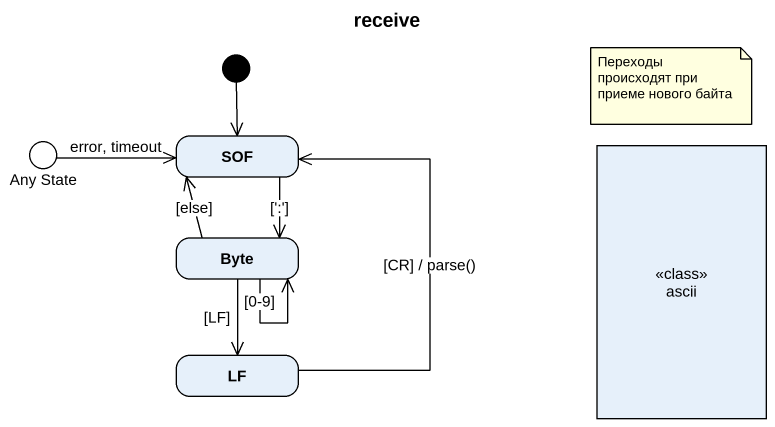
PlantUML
@startuml
title receive
hide empty description
state "Any State" as Any_State <<choice>>
state SOF
state ascii <<class>>
state Byte
state LF
[*] --> SOF
Any_State -right-> SOF : error, timeout
SOF --> Byte : [':']
Byte -up-> SOF : [else]
Byte --> Byte : [0-9]
Byte --> LF : [LF]
LF -up-> SOF : [CR] / parse()
note as N1
  Переходы происходят при приеме нового байта
end note
@enduml
